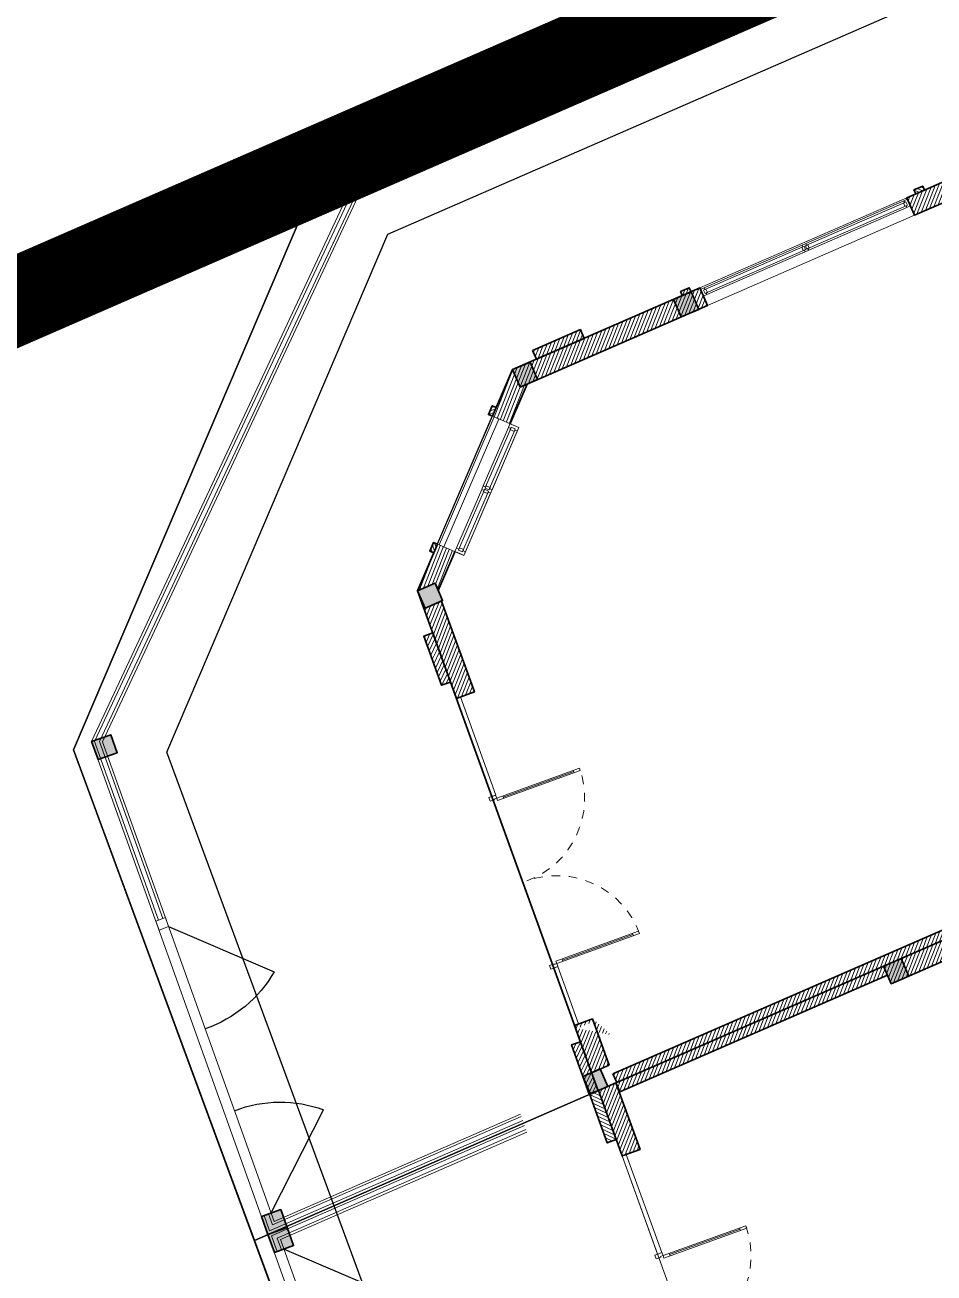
# Model space of a CAD drawing. Header units: millimetres. Extents: x 567980 to 569372, y 2065777 to 2066674.
# Drawn here: x 568672.08 to 568682.55, y 2066450.4 to 2066464.76 of the extents above; entities that cross this region are included whole.
import ezdxf

# ---------------------------------------------------------------- set-up
doc = ezdxf.new("R2010")
doc.units = ezdxf.units.MM
for name, pattern in [('CENTER', [3, 1.5, -0.5, 0.5, -0.5]), ('HIDDEN', [0.75, 0.5, -0.25]), ('HIDDEN2', [0.1875, 0.125, -0.0625])]:
    doc.linetypes.add(name, pattern=pattern)
for name, color, linetype, lineweight in [('A-COT VACH', 2, 'Continuous', 35), ('A-CUA', 25, 'Continuous', 5), ('A-DIM', 251, 'Continuous', 15), ('A-HATCH', 251, 'Continuous', 5), ('A-NET KHUAT', 250, 'HIDDEN', 9), ('A-NET THAY', 125, 'Continuous', 18), ('A-TUONG', 255, 'Continuous', 35), ('boDnv', 54, 'Continuous', 25)]:
    doc.layers.add(name, color=color, linetype=linetype, lineweight=lineweight)
for name, color, linetype in [('ChiaLo', 128, 'CENTER'), ('datOlienke', 42, 'Continuous'), ('LogDg', 7, 'Continuous'), ('LoLK', 6, 'Continuous'), ('QH', 7, 'Continuous'), ('QUYEN', 7, 'Continuous'), ('RANHGIOI', 2, 'HIDDEN'), ('ViaHeS', 32, 'Continuous')]:
    doc.layers.add(name, color=color, linetype=linetype)
doc.styles.add('rms', font='romans.shx', dxfattribs={"width": 0.7, "bigfont": 'vns.shx'})
doc.linetypes.add('ADL', pattern='A,0.125,-0.15,["++",rms,S=0.5,R=0,X=0,Y=-0.2245],-1.35,1.125', length=2.75)
pattern_1 = [(45, (-102.6989716938697, 612.5000389255583), (-0.02651650429449553, 0.02651650429449554), [])]

# ---------------------------------------------------------------- blocks, each defined once
blk = doc.blocks.new('NEN')
at = {"layer": 'boDnv', "color": 10, "linetype": 'ADL', "ltscale": 0.25}
blk.add_lwpolyline([(116.6626200833125, 150.7530368936714), (122.7328159011668, 148.5510715367272), (135.8066322412342, 122.411157227587), (133.7528155103792, 116.7493652785197), (-8.129412948503159, 54.90500990743749), (-13.64910717331804, 57.25999993528239), (-23.76282498112414, 84.69349391991273), (-21.22072842251509, 90.65173388132825)], close=True, dxfattribs=at)
at = {"layer": 'ChiaLo', "ltscale": 5}
blk.add_lwpolyline([(-6.129229194484651, 86.32120104483329), (-22.75673856050707, 79.07351675536484)], dxfattribs=at)
at = {"layer": 'datOlienke'}
blk.add_lwpolyline([(116.6286769810831, 151.8291109122802), (123.4487735723378, 149.3551188246347), (136.8932366966037, 122.4741297655273), (134.5463323617587, 116.0043781714048), (-8.125173953478225, 53.81598830968142), (-14.43820112128742, 56.50945563241839), (-24.83854653127491, 84.72042796364985), (-21.98457277298439, 91.40965479053557)], close=True, dxfattribs=at)
at = {"layer": 'LogDg'}
blk.add_lwpolyline([(-6.653310679364949, 51.18494369229302), (136.8738206643611, 113.7462878036313, 0.4297380397387323), (140.8322080047801, 124.6584423496388), (126.0501423145179, 154.2138468613848, 0.3988576539246024), (115.6985397655517, 157.9688937964384), (-24.48052991484292, 96.8669200213626, 0.3973692191011015), (-28.79007763066329, 86.7660765524488), (-17.35607360373251, 55.75130170560442, 0.4312609528601743)], format="xyb", close=True, dxfattribs=at)
at = {"layer": 'LoLK'}
for points in [[(-10.52456464990973, 96.4049020644743), (-21.98457277298439, 91.40965479030274), (-24.8385465311585, 84.72042796318419), (-22.75673856062349, 79.07351675489917), (-6.129229194717482, 86.32120104506612)], [(-6.129229194601066, 86.32120104483329), (-22.75673856050707, 79.07351675489917), (-19.63837382616475, 70.61494179745205), (-2.533045640098862, 78.07090021111071)]]:
    blk.add_lwpolyline(points, close=True, dxfattribs=at)
at = {"layer": 'RANHGIOI', "color": 1, "ltscale": 9, "const_width": 1}
blk.add_lwpolyline([(-499.2712628248846, -471.6360870120116), (-50.47988043015357, -321.0239030651283, 0.05068378633206799), (130.4249903328018, -239.1350950314663), (301.3185663222102, -139.8425403106958), (460.0002608364448, -51.29896371345967, 0.006594107435328542), (435.2929911182728, -5.050918132066727), (303.0784757988295, 234.7691866031382), (284.6716201863019, 225.0765331583098), (-55.99284061836079, 76.58595611830242), (-56.83866986131761, 76.22319068433717, -0.005137433380439285), (-90.74293923540972, 62.09280168754049)], format="xyb", dxfattribs=at)
at = {"layer": 'ViaHeS'}
blk.add_lwpolyline([(116.6286769810831, 151.8291109122802), (123.4487735723378, 149.3551188246347), (136.8932366966037, 122.4741297655273), (134.5463323617587, 116.0043781714048), (-8.125173953478225, 53.81598830968142), (-14.43820112128742, 56.50945563241839), (-24.83854653127491, 84.72042796364985), (-21.98457277298439, 91.40965479053557)], close=True, dxfattribs=at)
blk = doc.blocks.new('NEN H01')
at = {"layer": 'datOlienke'}
blk.add_lwpolyline([(-2.110414710827172, 40.00000000046566), (3.153020726051182, 35.00694464682601), (4.736564563820139, 4.993055355269462), (0, 0), (-155.6359680402093, -1.164153218269348e-09), (-160.3468758640811, 4.991635573795065), (-158.6084473810624, 35.00836442527361), (-153.3193552051671, 39.99999999976717)], close=True, dxfattribs=at)
at = {"layer": 'LoLK'}
for points in [[(-140.8179840198718, 40), (-153.3193552051671, 39.99999999953434), (-158.6084473810624, 35.00836442480795), (-158.9564237352461, 28.99999999860302), (-140.8179840203375, 28.99999999930151)], [(-140.8179840203375, 28.99999999906868), (-158.9564237350132, 28.99999999860302), (-159.4776616226882, 19.99999999906868), (-140.8179840203375, 19.99999999883585)]]:
    blk.add_lwpolyline(points, close=True, dxfattribs=at)
blk = doc.blocks.new('cot 220')
at = {"layer": 'A-COT VACH'}
h = blk.add_hatch(color=256, dxfattribs=at)
h.dxf.hatch_style = 1
h.paths.add_polyline_path([(110.0000037951395, 109.9999999980937), (-109.9999962048605, 109.9999999980937), (-109.9999962048605, -110.0000000019063), (110.0000037951395, -110.0000000019063)])
blk.add_lwpolyline([(-109.9999962048605, -110.0000000019063), (110.0000037951395, -110.0000000019063), (110.0000037951395, 109.9999999980937), (-109.9999962048605, 109.9999999980937)], close=True, dxfattribs=at)
blk = doc.blocks.new('*U404')
at = {"layer": 'A-CUA', "color": 32}
for points in [[(60, -40.0000000000291), (45.00000000005821, -40), (45.00000000005821, -18.40746915910089), (0, -18.40746915910089), (0, -40), (0, -40), (0, -81.59253080412093), (0, -81.59253080412093), (0, -103.1850616265758), (45.00000000005821, -103.1850616265758), (45.00000000005821, -81.59253080412093), (60, -81.59253080412093)], [(30, -81.59253080415003), (59.99999999994179, -81.59253080415003), (60, -40.0000000000291), (29.99999999994179, -40.0000000000291)], [(1292.49999782312, -81.59253080415003), (1262.499997823178, -81.59253080415003), (1262.49999782312, -40.0000000000291), (1292.499997823178, -40.0000000000291)], [(1322.49999782309, -81.59253080415003), (1307.499997823061, -81.59253080415003), (1307.499997823003, -40.0000000000291), (1322.499997823119, -40.0000000000291), (1322.499997823119, -18.40746915910089), (1277.499997823062, -18.40746915910089), (1277.499997823033, -40.0000000000291), (1292.499997823178, -40.0000000000291), (1292.49999782312, -81.59253080415003), (1277.499997823062, -81.59253080415003), (1277.499997823062, -103.1850616265758), (1322.499997823119, -103.1850616265758)], [(1307.499997823061, -81.59253080415003), (1337.499997823003, -81.59253080415003), (1337.499997823061, -40.0000000000291), (1307.499997823003, -40.0000000000291)], [(2539.999995646181, -40.0000000000291), (2554.999995646123, -40), (2554.999995646123, -18.40746915910089), (2599.999995646181, -18.40746915910089), (2599.999995646181, -40), (2599.999995646181, -40), (2599.999995646181, -81.59253080412093), (2599.999995646181, -81.59253080412093), (2599.999995646181, -103.1850616265758), (2554.999995646123, -103.1850616265758), (2554.999995646123, -81.59253080412093), (2539.999995646181, -81.59253080412093)], [(2569.999995646181, -81.59253080415003), (2539.999995646239, -81.59253080415003), (2539.999995646181, -40.0000000000291), (2569.999995646239, -40.0000000000291)]]:
    blk.add_lwpolyline(points, close=True, dxfattribs=at)
at = {"layer": 'A-CUA', "color": 37, "lineweight": -2}
for points in [[(45.00000000005821, -18.40746915910089), (1277.499997823062, -18.40746915910089), (1277.499997823062, -40), (45.00000000005821, -40)], [(45.00000000005821, -81.59253080412093), (1277.499997823062, -81.59253080412093), (1277.499997823062, -103.1850616265758), (45.00000000005821, -103.1850616265758)], [(2554.999995646123, -18.40746915910089), (1322.499997823119, -18.40746915910089), (1322.499997823119, -40), (2554.999995646123, -40)], [(2554.999995646123, -81.59253080412093), (1322.499997823119, -81.59253080412093), (1322.499997823119, -103.1850616265758), (2554.999995646123, -103.1850616265758)]]:
    blk.add_lwpolyline(points, close=True, dxfattribs=at)
blk = doc.blocks.new('phào cửa')
at = {"layer": 'A-HATCH'}
h = blk.add_hatch(dxfattribs=at)
h.set_pattern_fill('ANSI31', color=256, scale=250)
h.set_pattern_definition([(45, (-237697.4602021521, 7620.008552273051), (-22.09708691207961, 22.09708691207961), [])])
h.paths.add_polyline_path([(3.222521627321839e-08, 0), (3.222521627321839e-08, 110), (-49.99999996777478, 110), (-49.99999996778206, 5.820766091346741e-11)])
at = {"layer": 'A-TUONG'}
blk.add_lwpolyline([(3.222521627321839e-08, 0), (3.222521627321839e-08, 110), (-49.99999996777478, 110), (-49.99999996778206, 5.820766091346741e-11)], close=True, dxfattribs=at)
blk = doc.blocks.new('A$C1a95cbaf')
at = {"layer": 'A-HATCH'}
h = blk.add_hatch(dxfattribs=at)
h.set_pattern_fill('ANSI31', color=256, scale=300)
h.set_pattern_definition([(45, (-121341.8622845516, 350750.0096866579), (-26.51650429449553, 26.51650429449553), [])])
h.paths.add_polyline_path([(109.9986200973799, 600.0096868644468), (0.02128792818984948, 600.0009020250291), (0.08119684536359273, 0.08961506490595639), (109.9986201197316, 0.09839511895552278)])
at = {"layer": 'A-TUONG', "elevation": -3.299418517631813e-06}
blk.add_lwpolyline([(110.0585290164163, 0.009689248632639647), (0.05852936845622025, 0.0009026157204061747), (-0.001379550580168143, 600.0009002231527), (109.9986200973799, 600.0096868558321)], close=True, dxfattribs=at)
blk = doc.blocks.new('*U525')
for p, q in [((90.00000000000283, -99.99999999999753), (50.00000000000306, -99.99999999999864)), ((70.00000000000283, -99.99999999999804), (70.00000000003558, -1249.999999963868)), ((2709.999999927742, -99.99999999992151), (2749.999999927742, -99.99999999992048)), ((2729.999999927742, -99.99999999992096), (2729.999999927775, -1249.999999963791)), ((90.00000000003558, -1249.999999963867), (50.00000000003557, -1249.999999963868)), ((2709.999999927775, -1249.999999963791), (2749.999999927775, -1249.99999996379))]:
    blk.add_line(p, q)
for points in [[(-3.275903171773614e-12, 113.0367899566194), (59.99999999999695, 113.0367899566211), (59.99999999999901, 40.00000000000166), (49.99999999999901, 40.00000000000139), (50, 1.412869821137974e-12), (0, 0)], [(50, 1.412869821137974e-12), (90, 2.52042831050403e-12), (90.0000000000384, -1349.999999963867), (50.00000000003863, -1349.999999963869)], [(2749.999999927739, 7.945189960282032e-11), (2709.999999927739, 7.837276282288466e-11), (2709.999999927778, -1349.999999963791), (2749.999999927777, -1349.99999996379)], [(2799.999999927736, 113.0367899567004), (2739.999999927736, 113.0367899566988), (2739.999999927738, 40.00000000007918), (2749.999999927738, 40.00000000007945), (2749.999999927739, 7.945189960282032e-11), (2799.999999927739, 8.083634771452789e-11)]]:
    blk.add_lwpolyline(points, close=True)
at = {"linetype": 'HIDDEN2'}
for centre, radius, start, end in [((49.9999999996428, 5.729062678653229e-10), 1349.999999964771, 270.0000392677531, 1.752157829518596e-12), ((2749.99999992992, 2.433792621916794e-09), 1349.999999966545, 180.0000000000015, 269.9999607322504)]:
    blk.add_arc(centre, radius, start, end, dxfattribs=at)
blk = doc.blocks.new('CUA DI 4000')
at = {"layer": 'A-HATCH'}
h = blk.add_hatch(dxfattribs=at)
h.set_pattern_fill('ANSI31', color=256, scale=300.0000000000001, angle=-2.484808344893372e-17)
h.set_pattern_definition([(45.00000000000001, (-348838.7788459063, 636491.2519505024), (-26.51650429449554, 26.51650429449553), [])])
h.paths.add_polyline_path([(5600.435894966125, -109.6614079475403), (5000.435899853706, -109.5715448856354), (5000.444627642632, -0.3086378574371338), (5600.444627642632, -0.338592529296875)])
edge = h.paths.add_edge_path()
edge.add_line((599.9913150072098, -108.7586238384247), (-0.008890487428288907, -111.3012842722819))
edge.add_line((-0.008890390396118164, -111.3012845516205), (0.0002398299984633923, 1.271330010436955))
edge.add_line((0.0002397298812866211, 1.271330118179321), (600.0000294463824, -1.391148236987647))
edge.add_line((600.0000294446945, -1.391148328781128), (599.9913150024367, -108.7586241018144))
at = {"layer": 'A-CUA'}
for points, elevation in [([(800.1566737890244, 0), (1500.156673789024, 0), (1500.156673789024, 49.99999976158142), (800.1566737890244, 49.99999976158142)], -8.522721855943466e-07), ([(4800.156673789024, -2.384185791015625e-07), (3600.156673669815, 0), (3600.156673789024, 49.99999976158142), (4800.156673669815, 49.99999952316284)], -1.677126814971994e-06)]:
    blk.add_lwpolyline(points, close=True, dxfattribs=dict(at, elevation=elevation))
at = {"layer": 'A-NET THAY'}
for p, q in [((4800.156673789024, 0, -2.760926051496859e-08), (786.2704075574875, 0, 7.997907356879774e-07)), ((4800.156673789024, -2.384185791015625e-07, -1.677318519306692e-06), (800.1566737890244, 0, -8.524638899186365e-07))]:
    blk.add_line(p, q, dxfattribs=at)
at = {"layer": 'A-TUONG'}
for p, q in [((800.1566737890244, 0, -8.524638899186365e-07), (800.1566737890244, 219.5613162517548, -2.676744335732006e-08)), ((4800.156673789024, -2.384185791015625e-07, -1.677318519306692e-06), (4800.156673789024, 219.5613162517548, -2.676744324803249e-08))]:
    blk.add_line(p, q, dxfattribs=at)
blk.add_lwpolyline([(599.9999978542328, -0.05990910530090332), (1.192092895507812e-07, 0), (-0.008786559104919434, -109.9999997615814), (599.9912110567093, -110.0599086284637)], close=True, dxfattribs=at)
at = {"layer": 'A-TUONG', "elevation": 3.724310941831399e-07}
blk.add_lwpolyline([(5000.444656968117, 0.05990862846374512), (5000.435870409012, -109.9400913715363), (5600.435867905617, -110.0000002384186), (5600.444654583931, -2.384185791015625e-07), (5000.444652199745, -4.76837158203125e-07)], dxfattribs=at)
at = {"layer": 'A-CUA', "extrusion": (1.825819110754179e-10, -5.392646173562227e-10, -1), "xscale": 0.7500000000000002, "yscale": 0.7500000000000002, "zscale": -0.7500000000000004, "rotation": 180.1066326903748}
blk.add_blockref('*U525', (-1500.156673789022, 49.99999976158786, 0.01193818406199118), dxfattribs=at)
blk = doc.blocks.new('*U397')
at = {"layer": 'A-CUA', "color": 32}
for points in [[(60, -40.0000000000291), (45.00000000005821, -40), (45.00000000005821, -9.853777021760616), (0, -9.853777021760616), (0, -40), (0, -40), (0, -90.14622295855148), (0, -90.14622295855148), (0, -120.2924459269175), (45.00000000005821, -120.2924459269175), (45.00000000005821, -90.14622295855148), (60, -90.14622295855148)], [(30, -90.14622295858058), (59.99999999994179, -90.14622295858058), (60, -40.0000000000291), (29.99999999994179, -40.0000000000291)], [(792.4998770214532, -90.14622295858058), (762.4998770215115, -90.14622295858058), (762.4998770214532, -40.0000000000291), (792.4998770215115, -40.0000000000291)], [(822.4998770214237, -90.14622295858058), (807.4998770213946, -90.14622295858058), (807.4998770213364, -40.0000000000291), (822.4998770214528, -40.0000000000291), (822.4998770214528, -9.853777021760616), (777.499877021395, -9.853777021760616), (777.4998770213659, -40.0000000000291), (792.4998770215115, -40.0000000000291), (792.4998770214532, -90.14622295858058), (777.499877021395, -90.14622295858058), (777.499877021395, -120.2924459269175), (822.4998770214528, -120.2924459269175)], [(807.4998770213946, -90.14622295858058), (837.4998770213364, -90.14622295858058), (837.4998770213946, -40.0000000000291), (807.4998770213364, -40.0000000000291)], [(1539.999754042848, -40.0000000000291), (1554.99975404279, -40), (1554.99975404279, -9.853777021760616), (1599.999754042848, -9.853777021760616), (1599.999754042848, -40), (1599.999754042848, -40), (1599.999754042848, -90.14622295855148), (1599.999754042848, -90.14622295855148), (1599.999754042848, -120.2924459269175), (1554.99975404279, -120.2924459269175), (1554.99975404279, -90.14622295855148), (1539.999754042848, -90.14622295855148)], [(1569.999754042848, -90.14622295858058), (1539.999754042906, -90.14622295858058), (1539.999754042848, -40.0000000000291), (1569.999754042906, -40.0000000000291)]]:
    blk.add_lwpolyline(points, close=True, dxfattribs=at)
at = {"layer": 'A-CUA', "color": 37, "lineweight": -2}
for points in [[(45.00000000005821, -9.853777021760616), (777.499877021395, -9.853777021760616), (777.499877021395, -40), (45.00000000005821, -40)], [(45.00000000005821, -90.14622295855148), (777.499877021395, -90.14622295855148), (777.499877021395, -120.2924459269175), (45.00000000005821, -120.2924459269175)], [(1554.99975404279, -9.853777021760616), (822.4998770214528, -9.853777021760616), (822.4998770214528, -40), (1554.99975404279, -40)], [(1554.99975404279, -90.14622295855148), (822.4998770214528, -90.14622295855148), (822.4998770214528, -120.2924459269175), (1554.99975404279, -120.2924459269175)]]:
    blk.add_lwpolyline(points, close=True, dxfattribs=at)
blk = doc.blocks.new('CUA SO GOC CHEO 1600')
blk.add_wipeout([(0.0757655368123551, 329.9999721517279), (0, -2.7284841053187847e-12), (1599.9999999999422, 0.4386688603744915), (1600.075467923581, 329.5734586515823)]).dxf.layer = 'A-NET KHUAT'
at = {"layer": 'A-DIM'}
blk.add_lwpolyline([(0.02755123242968693, 79.9999952204198), (0.006887808034662157, 19.99999877857044), (1600.006887808151, 20.43866763898041), (1600.02755123243, 80.4386640808334)], close=True, dxfattribs=at)
at = {"layer": 'A-NET THAY'}
blk.add_lwpolyline([(0.07576588401570916, 329.9999721517306), (1600.075614810747, 329.9999721517306), (1600, 0.4386688604208757), (0, 0)], close=True, dxfattribs=at)
at = {"layer": 'A-CUA', "rotation": 359.9802678828873}
blk.add_blockref('*U397', (0.07915943034458905, 339.8537485890192, 1.520181355928325e-06), dxfattribs=at)
at = {"layer": 'A-TUONG', "rotation": 90.00845851323635}
blk.add_blockref('phào cửa', (0, 0), dxfattribs=at)
at = {"layer": 'A-TUONG', "xscale": -1, "rotation": 269.9915414867637}
blk.add_blockref('phào cửa', (1600, 0.4386688604208757), dxfattribs=at)
blk = doc.blocks.new('CUA DI T1')
at = {"layer": 'A-HATCH'}
h = blk.add_hatch(dxfattribs=at)
h.set_pattern_fill('ANSI31', color=256, scale=300.0000000000001, angle=-6.212020862233431e-18)
h.set_pattern_definition([(45.00000000000001, (-145597.4601922035, 362519.8403408527), (-26.51650429449553, 26.51650429449553), [])])
h.paths.add_polyline_path([(-6100.435858845711, -109.4824748039246), (-5500.435890555382, -109.0540196895599), (-5500.444618344307, 0.2088873386383057), (-6100.444591403008, -0.1596593856811523)])
edge = h.paths.add_edge_path()
edge.add_line((-599.9913058280945, -108.2410988807678), (0.008899666367142345, -110.7837593562586))
edge.add_line((0.008899688720703125, -110.7837595939636), (-0.0002305238625565573, 1.788854968094455))
edge.add_line((-0.0002306699752807617, 1.788855075836182), (-600.0000203866613, -0.8736232376972906))
edge.add_line((-600.0000202655792, -0.8736233711242676), (-599.9913058307716, -108.2410991441581))
at = {"layer": 'A-CUA'}
for points, elevation in [([(-5300.156664609909, 0.5175247192382812), (-4100.156664609909, 0.5175249576568604), (-4100.156664729118, 50.51752471923828), (-5300.156664609909, 50.51752495765686)], -2.339947853743918e-06), ([(-800.1566647291183, 0.5175249576568604), (-2000.156664729118, 0.5175247192382812), (-2000.156664729118, 50.51752471923828), (-800.1566646099091, 50.51752495765686)], -2.33994785385494e-06)]:
    blk.add_lwpolyline(points, close=True, dxfattribs=dict(at, elevation=elevation))
at = {"layer": 'A-NET THAY'}
for p, q in [((-5300.156664609909, 0.5175251960754395, -6.902385950441348e-07), (-786.2703984975815, 0.5175249576568604, -6.90238594960868e-07)), ((-5300.156664609909, 0.5175247192382812, -2.33994785373004e-06), (-800.1566646099091, 0.5175249576568604, -2.339947853716162e-06))]:
    blk.add_line(p, q, dxfattribs=at)
at = {"layer": 'A-TUONG'}
for p, q in [((-5300.156664609909, 0.5175247192382812, -2.33994785373004e-06), (-5300.156664609909, 220.0788414478302, -6.902385949469902e-07)), ((-800.1566646099091, 0.5175249576568604, -2.339947853716162e-06), (-800.1566646099091, 220.078840970993, -1.515093224324637e-06))]:
    blk.add_line(p, q, dxfattribs=at)
at = {"layer": 'A-TUONG', "elevation": -1.618347334891856e-07}
blk.add_lwpolyline([(-5500.444647789001, 0.5774335861206055), (-5500.435861110687, -109.4225659370422), (-6100.435858845711, -109.4824748039246), (-6100.444645285606, 0.5175247192382812), (-5500.444643139839, 0.5175247192382812)], dxfattribs=at)
at = {"layer": 'A-TUONG', "elevation": -1.523752519855259e-06}
blk.add_lwpolyline([(-599.9999885559082, 0.457615852355957), (9.059906005859375e-06, 0.5175249576568604), (0.008795738220214844, -109.482474565506), (-599.991201877594, -109.5423836708069)], close=True, dxfattribs=at)
at = {"layer": 'A-CUA', "extrusion": (-2.781895722332563e-13, -5.449584847047524e-10, -1), "xscale": 0.7500000000000021, "yscale": 0.7500000000000021, "zscale": -0.7500000000000019, "rotation": 180.059778475144}
blk.add_blockref('*U525', (4100.129438400269, 52.70850634569216, -0.1041272372908812), dxfattribs=at)
blk = doc.blocks.new('cum dh a3.3.1.6.7')
at = {"layer": 'A-HATCH'}
h = blk.add_hatch(dxfattribs=at)
h.set_pattern_fill('ANSI31', color=256, scale=0.3, angle=-1.272221872585407e-14)
h.set_pattern_definition([(45, (-127.6989716938697, 525.0000391579233), (-0.02651650429449553, 0.02651650429449554), [])])
h.paths.add_polyline_path([(17.39848850807175, -0.2199608420487493), (17.88848850806244, -0.2199608420487493), (17.88848850829527, -2.279960725456476), (17.77848850842565, -2.279960725223646), (17.77848850819282, -8.239960725186393), (17.88848850829527, -8.239960725186393), (17.88848849874921, -11.59980110311881), (17.99848849885166, -11.59980110335164), (17.99848850793205, 3.91579233109951e-05), (17.39848850783892, 3.91579233109951e-05)])
h.paths.add_polyline_path([(12.69517089100555, -11.93622459075414), (11.21848851721734, -12.02988943294622), (11.21848851698451, -12.24996084207669), (12.70882317167707, -12.15536104771309)])
h.paths.add_polyline_path([(11.21848851698451, -12.02996084210463), (11.21848850743845, -7.909960839664564), (10.99848850769922, -7.909960839897394), (10.99848851677962, -12.02996084210463)])
h = blk.add_hatch(dxfattribs=at)
h.set_pattern_fill('ANSI31', color=256, scale=0.3, angle=-1.272221872585407e-14)
h.set_pattern_definition(pattern_1)
h.paths.add_polyline_path([(18.1084885080345, -11.58980099484324), (18.10848851292394, -7.279960842104629), (18.21848851349205, -7.279960842104629), (18.21848851325922, -0.2199609584640712), (22.37848851270974, -0.2199609579984099), (22.37848851247691, 3.904127515852451e-05), (17.99848851305433, 3.904150798916817e-05), (17.99848850793205, -11.58980099507608)])
h = blk.add_hatch(dxfattribs=at)
h.set_pattern_fill('ANSI31', color=256, scale=0.3, angle=-1.272221872585407e-14)
h.set_pattern_definition([(45, (-202.6989716936368, 262.5000389253255), (-0.02651650429449553, 0.02651650429449554), [])])
h.paths.add_polyline_path([(25.99848852213472, 3.904174081981182e-05), (25.99848714191467, 3.904174081981182e-05), (25.99854705110192, -0.599960956024006), (26.10854705097154, -0.5999521696940064), (26.10848714178428, 4.782830365002155e-05), (25.99848852213472, 3.904174081981182e-05), (25.99848851794377, -0.5999609606806189), (25.99854705110192, -0.599960956024006), (25.9984871421475, 3.904174081981182e-05), (25.37848850805312, 3.904197365045547e-05), (25.37848850782029, -0.2199609582312405), (25.77848852239549, -0.2199609584640712), (25.77848850772716, -1.99996105232276), (25.99848850769922, -1.99996105232276), (25.99848850863054, -1.889961055014282), (25.99848839151673, -1.889961055247113), (25.99848839151673, -1.779961055144668)])
h.paths.add_polyline_path([(25.99848852190189, -4.239961166400462), (25.99848852166906, -3.819961049361154), (25.99848839151673, -3.819961049593985), (25.77848850772716, -3.819960958790034), (25.77848851494491, -4.459961166838184), (25.99848852865398, -4.459961166372523), (25.99848852748983, -4.349961166735739), (25.99848852190189, -4.349961166968569)])
h = blk.add_hatch(dxfattribs=at)
h.set_pattern_fill('ANSI31', color=256, scale=0.3, angle=-1.272221872585407e-14)
h.set_pattern_definition(pattern_1)
h.paths.add_polyline_path([(23.88359347893856, -11.22370227961801), (22.77448375849053, -11.29524656594731), (22.78864728310145, -11.51435057423078), (23.88359347893856, -11.44416003650986)])
h.paths.add_polyline_path([(18.21848850790411, -11.58980099507608), (18.78281507291831, -11.55327971535735), (18.7969785972964, -11.77238372270949), (18.21905893296935, -11.80976417870261)])
h.paths.add_polyline_path([(24.10359347867779, -11.20996065088548), (24.10359347867779, -11.42996065039188), (25.99848852166906, -9.4114360131789), (25.99848852213472, -7.059960842365399), (25.77848852192983, -7.059960841899738), (25.778488521697, -9.324352815980092), (24.00836945860647, -11.20996065088548)])
edge = h.paths.add_edge_path()
edge.add_line((18.54214213765226, -11.45142256445251), (18.54214213765226, -11.43802214204334))
edge.add_line((18.75200898153707, -11.53423419198953), (18.75200898153707, -11.75436554872431))
h = blk.add_hatch(dxfattribs=at)
h.set_pattern_fill('ANSI31', color=256, scale=0.3, angle=-1.272221872585407e-14)
h.set_pattern_definition([(45, (-127.6989717029501, 524.6100391580258), (-0.02651650429449553, 0.02651650429449554), [])])
h.paths.add_polyline_path([(17.99848849885166, -11.5995814553462), (17.1860968330875, -11.65058618807234), (17.19973852229305, -11.86986139253713), (17.99848849885166, -11.81980110309087)])
at = {"layer": 'A-NET THAY', "elevation": -1.651924336660031e-09}
blk.add_lwpolyline([(25.99848852166906, -7.059961162274703), (25.778488521697, -7.059961162274703), (25.778488521697, -4.459961166605353), (25.99848852190189, -4.459961166838184)], close=True, dxfattribs=at)
at = {"layer": 'A-TUONG'}
for points in [[(17.39848850807175, -0.2199608420487493), (17.88848850806244, -0.2199608420487493), (17.88848850829527, -2.279960725456476), (17.77848850842565, -2.279960725223646), (17.77848850819282, -8.239960725186393), (17.88848850829527, -8.239960725186393), (17.88848849874921, -11.59980110311881), (17.99848849885166, -11.59980110335164), (17.99848850793205, 3.91579233109951e-05), (17.39848850783892, 3.91579233109951e-05)], [(24.10359347867779, -11.20996065088548), (24.10359347867779, -11.42996065039188), (25.99848852166906, -9.4114360131789), (25.99848852213472, -7.059960842365399), (25.77848852192983, -7.059960841899738), (25.778488521697, -9.324352815980092), (24.00836945860647, -11.20996065088548)], [(24.10359347867779, -11.42996065039188), (22.78868141607381, -11.51487860409543), (22.77448375849053, -11.29524656594731), (23.88359347893856, -11.22370227961801), (23.88359347893856, -11.42996065714397)], [(18.21848850790411, -11.58980099507608), (18.78281507291831, -11.55327971535735), (18.7969785972964, -11.77238372270949), (18.21848850790411, -11.80980107421055)]]:
    blk.add_lwpolyline(points, close=True, dxfattribs=at)
for points in [[(18.1084885080345, -11.58980099484324), (18.10848851292394, -7.279960842104629), (18.21848851349205, -7.279960842104629), (18.21848851325922, -0.2199609584640712), (22.37848851270974, -0.2199609579984099), (22.37848851247691, 3.904127515852451e-05), (17.99848851305433, 3.904150798916817e-05), (17.99848850793205, -11.58980099507608), (18.1084885080345, -11.58980099484324)], [(24.10359347867779, -11.42996065039188), (17.9984885128215, -11.82400038070045)]]:
    blk.add_lwpolyline(points, dxfattribs=at)
for points, elevation in [([(25.77848850772716, -3.819960958790034), (25.99848852190189, -3.819960959022865), (25.99848852865398, -4.459961166372523), (25.77848851494491, -4.459961166838184)], -4.752530671791894e-10), ([(17.99848849885166, -11.5995814553462), (17.1860968330875, -11.65058618807234), (17.19973852229305, -11.86986139253713), (17.99848849885166, -11.81980110309087)], -3.5181664000258e-10)]:
    blk.add_lwpolyline(points, close=True, dxfattribs=dict(at, elevation=elevation))
at = {"layer": 'A-COT VACH', "yscale": 0.001, "zscale": 0.001, "rotation": 359.9999999999999}
for p, xscale in [((25.88848850433715, -7.279960842104629), 0.001), ((17.88848850433715, -8.129960725316778), 0.001), ((25.88848850945942, -9.301436013309285, -5.072564203517627e-09), -0.001), ((23.99359348253347, -11.31996065704152, 1.437942153409834e-09), -0.001), ((18.10848851199262, -11.80980103765614), -0.001)]:
    blk.add_blockref('cot 220', p, dxfattribs=dict(at, xscale=xscale))
at = {"layer": 'A-CUA', "xscale": -0.0009999999999999998, "yscale": 0.0009999999999999998, "zscale": 0.001, "rotation": 270}
blk.add_blockref('*U404', (25.99848852190189, -7.059961162274703), dxfattribs=at)
at = {"layer": 'A-DIM', "xscale": -0.0009999999999999998, "yscale": 0.0009999999999999998, "zscale": 0.001, "rotation": 3.634663207481091}
blk.add_blockref('CUA DI T1', (11.91030878387392, -12.20660290471278), dxfattribs=at)
at = {"layer": 'A-TUONG', "yscale": 0.001, "zscale": 0.001}
for name, p, xscale, rotation in [('phào cửa', (25.99848852190189, -4.349961166968569, -1.651924336714241e-09), -0.001, 359.9999999999999), ('phào cửa', (25.99848852166906, -7.169961162144318, -1.651924336741346e-09), 0.001, 179.9999999999999), ('A$C1a95cbaf', (25.99848852166906, -9.111436013365164), 0.001, 359.9999999999999), ('CUA DI 4000', (17.9984885128215, -11.82400045963004), 0.001, 3.698620827714848)]:
    blk.add_blockref(name, p, dxfattribs=dict(at, xscale=xscale, rotation=rotation))
at = {"layer": 'A-TUONG', "xscale": -0.001, "yscale": 0.001, "zscale": 0.001, "rotation": 46.80944021373436}
blk.add_blockref('CUA SO GOC CHEO 1600', (25.59874260658398, -9.837583449669182, -3.469382474416535e-08), dxfattribs=at)
blk = doc.blocks.new('MBT1 B01')
at = {"layer": 'LoLK', "xscale": -1, "rotation": 270}
blk.add_blockref('cum dh a3.3.1.6.7', (-142.8179840222001, 10.99999999860302), dxfattribs=at)
at = {"layer": 'LoLK'}
blk.add_blockref('NEN H01', (-6.984919309616089e-10, -6.984919309616089e-10), dxfattribs=at)
blk = doc.blocks.new('rkg3')
at = {"layer": 'A-NET THAY'}
for points in [[(9000.000000566244, -2000.000000011642), (9000.000000502914, -3.539025783538818e-07), (0, 0), (3.632158041000366e-07, -17402.80707404017), (9000.000001046807, -16833.59753766097), (9000.000000949949, -13827.60353500699)], [(8890.000000568107, -2000.000000007451), (8890.00000050664, -110.0000003494788), (110.0000000018626, -110.0000000044238), (110.0000003613532, -17285.63028849871), (8890.000001043081, -16730.3347630077), (8890.000000949949, -13834.34076035395)], [(8775.389133436605, -16767.6433251244), (8920.000001043081, -16758.49733791314), (8920.000000949949, -13832.66317533003)], [(8778.545103007928, -16817.54362428235), (8970.000001046807, -16805.43496275553), (8970.000000949949, -13829.50090012816)]]:
    blk.add_lwpolyline(points, dxfattribs=at)
at = {"layer": 'QUYEN'}
blk.add_lwpolyline([(8773.49555169046, -16737.70314562949, 62.4999999999762, 62.4999999999762, 0), (7811.850681032985, -15890.46217188635, 0, 0, 0.1927387260089142), (7525.988072741777, -16816.60238492815, 0, 0, 1.782881781543536)], format="xyseb", dxfattribs=at)
at = {"layer": 'A-COT VACH', "rotation": 3.618880424124619}
blk.add_blockref('cot 220', (8883.276206053793, -16730.76001280895), dxfattribs=at)
blk = doc.blocks.new('rkg4')
at = {"layer": 'A-NET THAY'}
for points in [[(4.470348358154297e-07, -13827.60353464281), (5.438923835754395e-07, -16833.59753755307), (6009.970084756613, -16453.49394999737), (11000.00000015646, -11137.89699293872), (10999.99999998137, -1.00713805295527e-07), (0, -2.460001269355416e-07), (6.426125764846802e-08, -2000)], [(3820.469334402122, -16561.91008863728), (5996.225200431421, -16424.30331210847), (10970.00000015646, -11126.02201144501), (10969.9999999823, -30.00000010110671), (30.00000000093132, -30.00000024560723), (30.00000006426126, -1999.999999999112)], [(3817.31336481683, -16512.00978948013), (5973.317059887573, -16375.65224896051), (10920.00000015553, -11106.2303756216), (10919.9999999823, -80.0000001017761), (80.00000000279397, -80.00000024493784), (80.00000006519258, -1999.999999997643)], [(110.0000004470348, -13820.64652919267), (110.0000005401671, -16716.4207520052), (5959.572175562382, -16346.46161107162), (10890.00000015553, -11094.35539412788), (10889.99999998324, -110.000000102169), (110.0000000037253, -110.0000002445449), (110.0000000651926, -1999.999999996755)], [(30.00000044703484, -13825.70616952004), (30.00000054296106, -16801.64023240363), (217.6677352031693, -16789.77109192319)], [(80.00000044703484, -13822.54389431544), (80.00000054109842, -16748.37805715464), (214.5117656188086, -16739.87079276597)]]:
    blk.add_lwpolyline(points, dxfattribs=at)
blk.add_lwpolyline([(3822.362916107289, -16591.85026741176), (3712.582257959992, -16598.79340049785), (3705.639124874026, -16489.01274235206), (3815.419783020392, -16482.06960926586)], close=True, dxfattribs=at)
at = {"layer": 'QUYEN'}
for points in [[(212.6181838689372, -16709.93061327175, 62.4999999999762, 62.4999999999762, 0), (1059.859157303348, -15748.28574234198, 0, 0, -0.1927387260089142), (1460.125662798993, -16631.0313736597, 0, 0, -1.782881781543536)], [(3705.639124874026, -16489.01274235206, 62.4999999999762, 62.4999999999762, 0), (2743.994254003279, -15641.7717688535, 0, 0, 0.1927387260089142), (2458.131645943969, -16567.91198196771, 0, 0, 1.782881781543536)]]:
    blk.add_lwpolyline(points, format="xyseb", dxfattribs=at)
at = {"layer": 'A-COT VACH', "xscale": -1}
blk.add_blockref('cot 220', (10890.00000373833, -11027.89699293682), dxfattribs=at)
at = {"layer": 'A-COT VACH'}
for p, xscale, rotation in [((5893.246296993457, -16350.65642457237), -0.9999999999999998, 3.618880489366417), ((102.8375295093283, -16716.8737461165), -1, 3.618880438867214)]:
    blk.add_blockref('cot 220', p, dxfattribs=dict(at, xscale=xscale, rotation=rotation))
blk = doc.blocks.new('CUM CONG A3-A3.1-A6-A7')
at = {"layer": 'QH', "xscale": 0.001, "yscale": 0.001, "zscale": 0.001}
for name, p in [('rkg3', (20.00000000919681, -4.656612873077393e-10)), ('rkg4', (29.00000000919681, -9.313225746154785e-10))]:
    blk.add_blockref(name, p, dxfattribs=at)
blk = doc.blocks.new('MB CONG KHU A')
at = {"layer": 'LoLK', "xscale": -1, "yscale": 1.067334446299388, "rotation": 293.5516717729304}
blk.add_blockref('CUM CONG A3-A3.1-A6-A7', (-41.94016736140475, 190.7865366856568), dxfattribs=at)

msp = doc.modelspace()

# ---------------------------------------------------------------- linework, layer by layer
at = {"layer": 'RANHGIOI', "color": 1, "ltscale": 9, "const_width": 1}
msp.add_lwpolyline([(568198.2094833301, 2065900.061182543), (568647.0008657249, 2066050.67336649, 0.05068378633206799), (568827.9057364878, 2066132.562174523), (568998.7993124772, 2066231.854729244), (569157.4810069915, 2066320.398305841, 0.006594107435328542), (569132.7737372733, 2066366.646351423), (569000.5592219539, 2066606.466456158), (568982.1523663413, 2066596.773802713), (568641.4879055367, 2066448.283225673), (568640.6420762937, 2066447.920460239, -0.005137433380439285), (568606.7378069196, 2066433.790071242)], format="xyb", dxfattribs=at)

# ---------------------------------------------------------------- next in the draw order: block references
at = {"layer": 'boDnv'}
msp.add_blockref('NEN', (568697.4807461541, 2066371.697269554), dxfattribs=at)

# ---------------------------------------------------------------- next in the draw order: block references
at = {"layer": 'LoLK', "rotation": 23.55167177439134}
msp.add_blockref('MBT1 B01', (568832.0270785369, 2066487.701647556), dxfattribs=at)

# ---------------------------------------------------------------- next in the draw order: block references
at = {"layer": 'LoLK'}
msp.add_blockref('MB CONG KHU A', (568744.8793870007, 2066240.647631037), dxfattribs=at)

doc.saveas('drawing.dxf')
